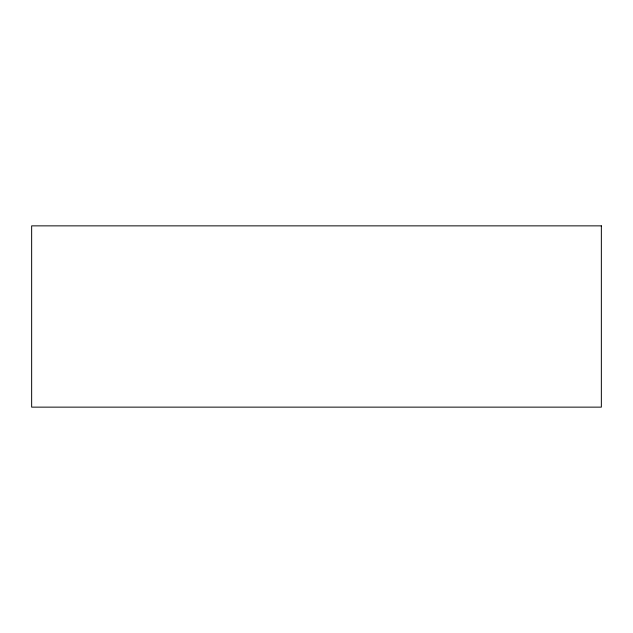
<?xml version="1.0" encoding="UTF-8"?>
<svg xmlns="http://www.w3.org/2000/svg" width="633" height="633" viewBox="0 0 633 633"><rect width="100%" height="100%" fill="white"/><g stroke="black" fill="none" stroke-linecap="round" stroke-linejoin="round"><path stroke-width="0.95" d="M601.35 225.862L31.65 225.862L31.65 407.138L601.35 407.138L601.35 225.862"/></g></svg>
